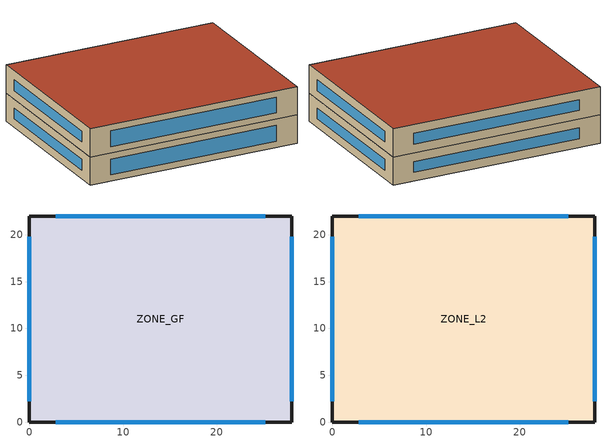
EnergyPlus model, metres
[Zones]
ZONE_GF
 floor ground (GroundFloor): 0,22 28,22 28,0 0,0 z0
 wall outside (ExtWall): 0,0 28,0 28,22 0,22 0,0 z0:3.7
 window (WindowConstruction): 2.8,0 25.2,0 z0.81:2.89; 28,2.2 28,19.8 / 25.2,22 2.8,22 / 0,19.8 0,2.2 z1.16:2.55
ZONE_L2
 floor to ZONE_GF (GroundFloor): 0,22 28,22 28,0 0,0 z3.7
 wall outside (ExtWall): 0,0 28,0 28,22 0,22 0,0 z3.7:7.4
 window (WindowConstruction): 2.8,0 25.2,0 z4.51:6.59; 28,2.2 28,19.8 / 25.2,22 2.8,22 / 0,19.8 0,2.2 z4.86:6.25
 roof outside (Roof): 0,0 28,0 28,22 0,22 z7.4
[Building]
Golden School Two Storey: 0, City, 0.04, 0.4, FullExterior, 25, 6
[Material]
Concrete200: Rough, 0.2, 1.311, 2240, 836.8
WallInsulation: Rough, 0.0395, 0.04, 32, 1210
GypsumBoard: Smooth, 0.0127, 0.16, 784.9, 830
Concrete100; RoofConcreteDeck: Rough, 0.1, 1.311, 2240, 836.8
Carpet: Smooth, 0.0127, 0.06, 288, 1380
RoofMembrane: Smooth, 0.01, 0.16, 1100, 1000
RoofInsulation: Rough, 0.2112, 0.04, 32, 1210
[Construction]
ExtWall: Concrete200, WallInsulation, GypsumBoard
Roof: RoofMembrane, RoofInsulation, RoofConcreteDeck
GroundFloor: Concrete100, Carpet
WindowConstruction: SimpleGlazing
[WindowMaterial:SimpleGlazingSystem]
SimpleGlazing: 2.4, 0.28, 0.37
[ThermostatSetpoint:DualSetpoint]
DualSP: HeatingSetpointSch, CoolingSetpointSch
[Zone]
ZONE_GF; ZONE_L2
[ZoneInfiltration:DesignFlowRate]
INF_GF: ZONE_GF, AlwaysOn, AirChanges/Hour, , , , 0.2, 1, 0, 0, 0
INF_L2: ZONE_L2, AlwaysOn, AirChanges/Hour, , , , 0.2, 1, 0, 0, 0
[People]
PPL_GF: ZONE_GF, OccupancySch, People/Area, , 0.133333, , , , ActivityLevelSch
PPL_L2: ZONE_L2, OccupancySch, People/Area, , 0.133333, , , , ActivityLevelSch
[Lights]
LGT_GF: ZONE_GF, LightingSch, Watts/Area, , 9, , 0, 0.7, 0.2
LGT_L2: ZONE_L2, LightingSch, Watts/Area, , 9, , 0, 0.7, 0.2
[ElectricEquipment]
EQP_GF: ZONE_GF, EquipmentSch, Watts/Area, , 6.5, , 0, 0.5, 0
EQP_L2: ZONE_L2, EquipmentSch, Watts/Area, , 6.5, , 0, 0.5, 0
[ZoneControl:Thermostat]
TSTAT_GF: ZONE_GF, ThermostatControlTypeSch, ThermostatSetpoint:DualSetpoint, DualSP
TSTAT_L2: ZONE_L2, ThermostatControlTypeSch, ThermostatSetpoint:DualSetpoint, DualSP
[Schedule:Compact]
AlwaysOn: Fraction, Through: 12/31, For: AllDays, Until: 24:00, 1
OccupancySch: Fraction, Through: 12/31, For: Weekdays SummerDesignDay WinterDesignDay, Until: 07:00, 0, Until: 16:00, 1, Until: 24:00, 0, For: AllOtherDays, Until: 24:00, 0
LightingSch: Fraction, Through: 12/31, For: Weekdays SummerDesignDay WinterDesignDay, Until: 07:00, 0.15, Until: 16:00, 0.9, Until: 24:00, 0.15, For: AllOtherDays, Until: 24:00, 0.15
EquipmentSch: Fraction, Through: 12/31, For: Weekdays SummerDesignDay WinterDesignDay, Until: 07:00, 0.3, Until: 16:00, 0.95, Until: 24:00, 0.3, For: AllOtherDays, Until: 24:00, 0.3
ActivityLevelSch: Any Number, Through: 12/31, For: AllDays, Until: 24:00, 120
HeatingSetpointSch: Temperature, Through: 12/31, For: Weekdays SummerDesignDay WinterDesignDay, Until: 07:00, 16.5, Until: 16:00, 20.5, Until: 24:00, 16.5, For: AllOtherDays, Until: 24:00, 16.5
CoolingSetpointSch: Temperature, Through: 12/31, For: Weekdays SummerDesignDay WinterDesignDay, Until: 07:00, 27, Until: 16:00, 23, Until: 24:00, 27, For: AllOtherDays, Until: 24:00, 27
ThermostatControlTypeSch: Any Number, Through: 12/31, For: AllDays, Until: 24:00, 4
